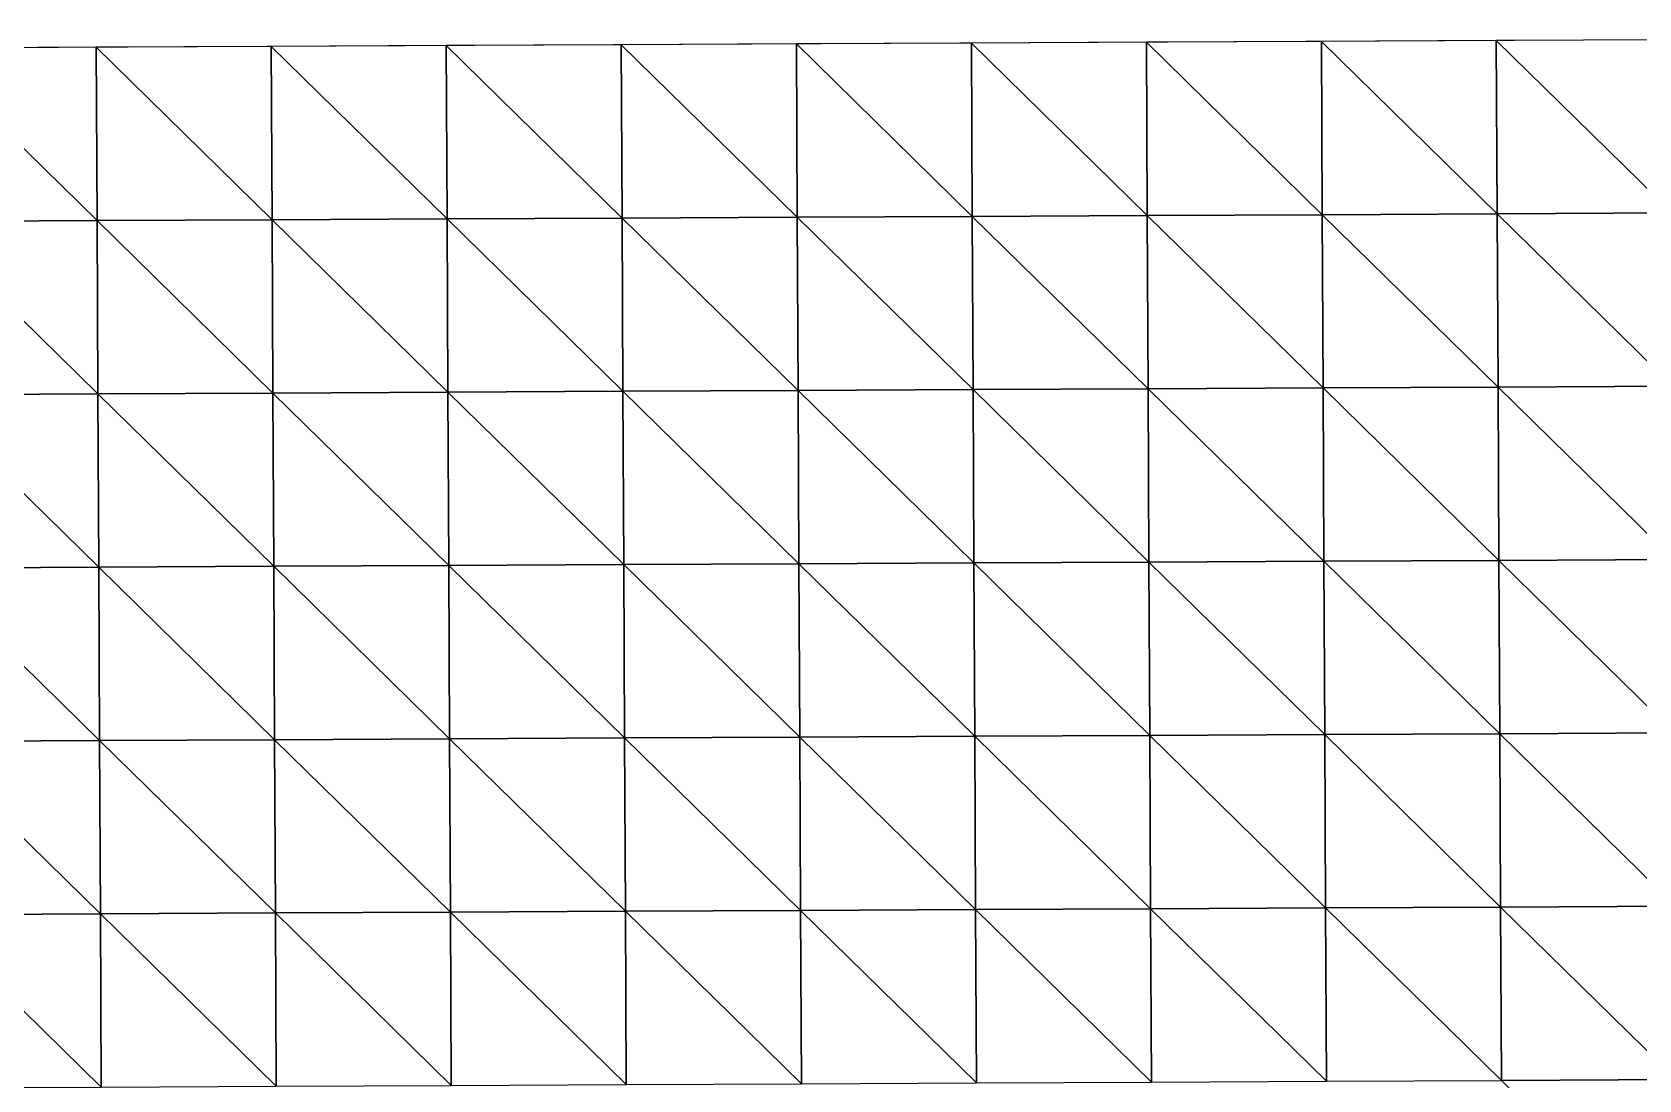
# Model space of a CAD drawing. Extents: x -372 to 678, y -263 to 741.
# Drawn here: x 444.4 to 559.7, y 665.5 to 740.7 of the extents above; entities that cross this region are included whole.
import ezdxf

# ---------------------------------------------------------------- set-up
doc = ezdxf.new("R2010")
doc.units = 0
doc.header["$LTSCALE"] = 0.0254
doc.layers.get('0').update_dxf_attribs({"linetype": 'CONTINUOUS'})
doc.layers.add('LOCATION_SNAPSHOT', color=144, linetype='CONTINUOUS')
doc.layers.add('LOCATION_TERRAIN', color=36, linetype='CONTINUOUS')

# ---------------------------------------------------------------- blocks, each defined once
blk = doc.blocks.new('LOCATION_SNAPSHOT_1')
at = {"color": 8}
mesh = blk.add_polyface(dxfattribs=at)
corners = [(-63.49, 214.77), (675.12, 740.67), (-66.01, 737.09), (677.64, 218.35)]
mesh.append_faces([[corners[k] for k in face] for face in [(0, 1, 2), (1, 0, 3)]], dxfattribs={"vtx0": -1, "color": 8})
blk = doc.blocks.new('LOCATION_TERRAIN_1')
at = {"color": 8}
mesh = blk.add_polyface(dxfattribs=at)
corners = [(449.07, 727.14, 12.42), (449.01, 739.58, 13.4), (436.45, 739.52, 13.07)]
mesh.append_faces([[corners[k] for k in face] for face in [(0, 1, 2)]], dxfattribs={"color": 8})
mesh = blk.add_polyface(dxfattribs=at)
corners = [(449.07, 727.14, 12.42), (436.45, 739.52, 13.07), (436.51, 727.08, 12.09)]
mesh.append_faces([[corners[k] for k in face] for face in [(0, 1, 2)]], dxfattribs={"color": 8})
mesh = blk.add_polyface(dxfattribs=at)
corners = [(461.63, 727.2, 12.75), (461.57, 739.64, 13.73), (449.01, 739.58, 13.4)]
mesh.append_faces([[corners[k] for k in face] for face in [(0, 1, 2)]], dxfattribs={"color": 8})
mesh = blk.add_polyface(dxfattribs=at)
corners = [(461.63, 727.2, 12.75), (449.01, 739.58, 13.4), (449.07, 727.14, 12.42)]
mesh.append_faces([[corners[k] for k in face] for face in [(0, 1, 2)]], dxfattribs={"color": 8})
mesh = blk.add_polyface(dxfattribs=at)
corners = [(474.19, 727.26, 13.19), (474.13, 739.7, 14.12), (461.57, 739.64, 13.73)]
mesh.append_faces([[corners[k] for k in face] for face in [(0, 1, 2)]], dxfattribs={"color": 8})
mesh = blk.add_polyface(dxfattribs=at)
corners = [(474.19, 727.26, 13.19), (461.57, 739.64, 13.73), (461.63, 727.2, 12.75)]
mesh.append_faces([[corners[k] for k in face] for face in [(0, 1, 2)]], dxfattribs={"color": 8})
mesh = blk.add_polyface(dxfattribs=at)
corners = [(486.75, 727.32, 13.75), (486.69, 739.76, 14.58), (474.13, 739.7, 14.12)]
mesh.append_faces([[corners[k] for k in face] for face in [(0, 1, 2)]], dxfattribs={"color": 8})
mesh = blk.add_polyface(dxfattribs=at)
corners = [(486.75, 727.32, 13.75), (474.13, 739.7, 14.12), (474.19, 727.26, 13.19)]
mesh.append_faces([[corners[k] for k in face] for face in [(0, 1, 2)]], dxfattribs={"color": 8})
mesh = blk.add_polyface(dxfattribs=at)
corners = [(499.32, 727.38, 14.31), (499.26, 739.82, 15.03), (486.69, 739.76, 14.58)]
mesh.append_faces([[corners[k] for k in face] for face in [(0, 1, 2)]], dxfattribs={"color": 8})
mesh = blk.add_polyface(dxfattribs=at)
corners = [(499.32, 727.38, 14.31), (486.69, 739.76, 14.58), (486.75, 727.32, 13.75)]
mesh.append_faces([[corners[k] for k in face] for face in [(0, 1, 2)]], dxfattribs={"color": 8})
mesh = blk.add_polyface(dxfattribs=at)
corners = [(511.88, 727.44, 14.77), (511.82, 739.88, 15.43), (499.26, 739.82, 15.03)]
mesh.append_faces([[corners[k] for k in face] for face in [(0, 1, 2)]], dxfattribs={"color": 8})
mesh = blk.add_polyface(dxfattribs=at)
corners = [(511.88, 727.44, 14.77), (499.26, 739.82, 15.03), (499.32, 727.38, 14.31)]
mesh.append_faces([[corners[k] for k in face] for face in [(0, 1, 2)]], dxfattribs={"color": 8})
mesh = blk.add_polyface(dxfattribs=at)
corners = [(524.44, 727.5, 15.1), (524.38, 739.94, 15.76), (511.82, 739.88, 15.43)]
mesh.append_faces([[corners[k] for k in face] for face in [(0, 1, 2)]], dxfattribs={"color": 8})
mesh = blk.add_polyface(dxfattribs=at)
corners = [(524.44, 727.5, 15.1), (511.82, 739.88, 15.43), (511.88, 727.44, 14.77)]
mesh.append_faces([[corners[k] for k in face] for face in [(0, 1, 2)]], dxfattribs={"color": 8})
mesh = blk.add_polyface(dxfattribs=at)
corners = [(537, 727.56, 15.43), (536.94, 740, 16.09), (524.38, 739.94, 15.76)]
mesh.append_faces([[corners[k] for k in face] for face in [(0, 1, 2)]], dxfattribs={"color": 8})
mesh = blk.add_polyface(dxfattribs=at)
corners = [(537, 727.56, 15.43), (524.38, 739.94, 15.76), (524.44, 727.5, 15.1)]
mesh.append_faces([[corners[k] for k in face] for face in [(0, 1, 2)]], dxfattribs={"color": 8})
mesh = blk.add_polyface(dxfattribs=at)
corners = [(549.56, 727.63, 15.62), (549.5, 740.06, 16.28), (536.94, 740, 16.09)]
mesh.append_faces([[corners[k] for k in face] for face in [(0, 1, 2)]], dxfattribs={"color": 8})
mesh = blk.add_polyface(dxfattribs=at)
corners = [(549.56, 727.63, 15.62), (536.94, 740, 16.09), (537, 727.56, 15.43)]
mesh.append_faces([[corners[k] for k in face] for face in [(0, 1, 2)]], dxfattribs={"color": 8})
mesh = blk.add_polyface(dxfattribs=at)
corners = [(562.12, 727.69, 15.62), (562.06, 740.12, 16.28), (549.5, 740.06, 16.28)]
mesh.append_faces([[corners[k] for k in face] for face in [(0, 1, 2)]], dxfattribs={"color": 8})
mesh = blk.add_polyface(dxfattribs=at)
corners = [(562.12, 727.69, 15.62), (549.5, 740.06, 16.28), (549.56, 727.63, 15.62)]
mesh.append_faces([[corners[k] for k in face] for face in [(0, 1, 2)]], dxfattribs={"color": 8})
mesh = blk.add_polyface(dxfattribs=at)
corners = [(449.13, 714.7, 11.53), (449.07, 727.14, 12.42), (436.51, 727.08, 12.09)]
mesh.append_faces([[corners[k] for k in face] for face in [(0, 1, 2)]], dxfattribs={"color": 8})
mesh = blk.add_polyface(dxfattribs=at)
corners = [(449.13, 714.7, 11.53), (436.51, 727.08, 12.09), (436.57, 714.64, 11.2)]
mesh.append_faces([[corners[k] for k in face] for face in [(0, 1, 2)]], dxfattribs={"color": 8})
mesh = blk.add_polyface(dxfattribs=at)
corners = [(461.69, 714.76, 11.86), (461.63, 727.2, 12.75), (449.07, 727.14, 12.42)]
mesh.append_faces([[corners[k] for k in face] for face in [(0, 1, 2)]], dxfattribs={"color": 8})
mesh = blk.add_polyface(dxfattribs=at)
corners = [(461.69, 714.76, 11.86), (449.07, 727.14, 12.42), (449.13, 714.7, 11.53)]
mesh.append_faces([[corners[k] for k in face] for face in [(0, 1, 2)]], dxfattribs={"color": 8})
mesh = blk.add_polyface(dxfattribs=at)
corners = [(474.25, 714.83, 12.33), (474.19, 727.26, 13.19), (461.63, 727.2, 12.75)]
mesh.append_faces([[corners[k] for k in face] for face in [(0, 1, 2)]], dxfattribs={"color": 8})
mesh = blk.add_polyface(dxfattribs=at)
corners = [(474.25, 714.83, 12.33), (461.63, 727.2, 12.75), (461.69, 714.76, 11.86)]
mesh.append_faces([[corners[k] for k in face] for face in [(0, 1, 2)]], dxfattribs={"color": 8})
mesh = blk.add_polyface(dxfattribs=at)
corners = [(486.81, 714.89, 12.96), (486.75, 727.32, 13.75), (474.19, 727.26, 13.19)]
mesh.append_faces([[corners[k] for k in face] for face in [(0, 1, 2)]], dxfattribs={"color": 8})
mesh = blk.add_polyface(dxfattribs=at)
corners = [(486.81, 714.89, 12.96), (474.19, 727.26, 13.19), (474.25, 714.83, 12.33)]
mesh.append_faces([[corners[k] for k in face] for face in [(0, 1, 2)]], dxfattribs={"color": 8})
mesh = blk.add_polyface(dxfattribs=at)
corners = [(499.38, 714.95, 13.59), (499.32, 727.38, 14.31), (486.75, 727.32, 13.75)]
mesh.append_faces([[corners[k] for k in face] for face in [(0, 1, 2)]], dxfattribs={"color": 8})
mesh = blk.add_polyface(dxfattribs=at)
corners = [(499.38, 714.95, 13.59), (486.75, 727.32, 13.75), (486.81, 714.89, 12.96)]
mesh.append_faces([[corners[k] for k in face] for face in [(0, 1, 2)]], dxfattribs={"color": 8})
mesh = blk.add_polyface(dxfattribs=at)
corners = [(511.94, 715.01, 14.08), (511.88, 727.44, 14.77), (499.32, 727.38, 14.31)]
mesh.append_faces([[corners[k] for k in face] for face in [(0, 1, 2)]], dxfattribs={"color": 8})
mesh = blk.add_polyface(dxfattribs=at)
corners = [(511.94, 715.01, 14.08), (499.32, 727.38, 14.31), (499.38, 714.95, 13.59)]
mesh.append_faces([[corners[k] for k in face] for face in [(0, 1, 2)]], dxfattribs={"color": 8})
mesh = blk.add_polyface(dxfattribs=at)
corners = [(524.5, 715.07, 14.41), (524.44, 727.5, 15.1), (511.88, 727.44, 14.77)]
mesh.append_faces([[corners[k] for k in face] for face in [(0, 1, 2)]], dxfattribs={"color": 8})
mesh = blk.add_polyface(dxfattribs=at)
corners = [(524.5, 715.07, 14.41), (511.88, 727.44, 14.77), (511.94, 715.01, 14.08)]
mesh.append_faces([[corners[k] for k in face] for face in [(0, 1, 2)]], dxfattribs={"color": 8})
mesh = blk.add_polyface(dxfattribs=at)
corners = [(537.06, 715.13, 14.74), (537, 727.56, 15.43), (524.44, 727.5, 15.1)]
mesh.append_faces([[corners[k] for k in face] for face in [(0, 1, 2)]], dxfattribs={"color": 8})
mesh = blk.add_polyface(dxfattribs=at)
corners = [(537.06, 715.13, 14.74), (524.44, 727.5, 15.1), (524.5, 715.07, 14.41)]
mesh.append_faces([[corners[k] for k in face] for face in [(0, 1, 2)]], dxfattribs={"color": 8})
mesh = blk.add_polyface(dxfattribs=at)
corners = [(549.62, 715.19, 14.94), (549.56, 727.63, 15.62), (537, 727.56, 15.43)]
mesh.append_faces([[corners[k] for k in face] for face in [(0, 1, 2)]], dxfattribs={"color": 8})
mesh = blk.add_polyface(dxfattribs=at)
corners = [(549.62, 715.19, 14.94), (537, 727.56, 15.43), (537.06, 715.13, 14.74)]
mesh.append_faces([[corners[k] for k in face] for face in [(0, 1, 2)]], dxfattribs={"color": 8})
mesh = blk.add_polyface(dxfattribs=at)
corners = [(562.18, 715.25, 14.96), (562.12, 727.69, 15.62), (549.56, 727.63, 15.62)]
mesh.append_faces([[corners[k] for k in face] for face in [(0, 1, 2)]], dxfattribs={"color": 8})
mesh = blk.add_polyface(dxfattribs=at)
corners = [(562.18, 715.25, 14.96), (549.56, 727.63, 15.62), (549.62, 715.19, 14.94)]
mesh.append_faces([[corners[k] for k in face] for face in [(0, 1, 2)]], dxfattribs={"color": 8})
mesh = blk.add_polyface(dxfattribs=at)
corners = [(512, 702.57, 13.09), (511.94, 715.01, 14.08), (499.38, 714.95, 13.59)]
mesh.append_faces([[corners[k] for k in face] for face in [(0, 1, 2)]], dxfattribs={"color": 8})
mesh = blk.add_polyface(dxfattribs=at)
corners = [(524.56, 702.63, 13.42), (524.5, 715.07, 14.41), (511.94, 715.01, 14.08)]
mesh.append_faces([[corners[k] for k in face] for face in [(0, 1, 2)]], dxfattribs={"color": 8})
mesh = blk.add_polyface(dxfattribs=at)
corners = [(524.56, 702.63, 13.42), (511.94, 715.01, 14.08), (512, 702.57, 13.09)]
mesh.append_faces([[corners[k] for k in face] for face in [(0, 1, 2)]], dxfattribs={"color": 8})
mesh = blk.add_polyface(dxfattribs=at)
corners = [(537.12, 702.69, 13.75), (537.06, 715.13, 14.74), (524.5, 715.07, 14.41)]
mesh.append_faces([[corners[k] for k in face] for face in [(0, 1, 2)]], dxfattribs={"color": 8})
mesh = blk.add_polyface(dxfattribs=at)
corners = [(537.12, 702.69, 13.75), (524.5, 715.07, 14.41), (524.56, 702.63, 13.42)]
mesh.append_faces([[corners[k] for k in face] for face in [(0, 1, 2)]], dxfattribs={"color": 8})
mesh = blk.add_polyface(dxfattribs=at)
corners = [(549.68, 702.75, 14.04), (549.62, 715.19, 14.94), (537.06, 715.13, 14.74)]
mesh.append_faces([[corners[k] for k in face] for face in [(0, 1, 2)]], dxfattribs={"color": 8})
mesh = blk.add_polyface(dxfattribs=at)
corners = [(549.68, 702.75, 14.04), (537.06, 715.13, 14.74), (537.12, 702.69, 13.75)]
mesh.append_faces([[corners[k] for k in face] for face in [(0, 1, 2)]], dxfattribs={"color": 8})
mesh = blk.add_polyface(dxfattribs=at)
corners = [(562.24, 702.81, 14.28), (562.18, 715.25, 14.96), (549.62, 715.19, 14.94)]
mesh.append_faces([[corners[k] for k in face] for face in [(0, 1, 2)]], dxfattribs={"color": 8})
mesh = blk.add_polyface(dxfattribs=at)
corners = [(562.24, 702.81, 14.28), (549.62, 715.19, 14.94), (549.68, 702.75, 14.04)]
mesh.append_faces([[corners[k] for k in face] for face in [(0, 1, 2)]], dxfattribs={"color": 8})
mesh = blk.add_polyface(dxfattribs=at)
corners = [(449.19, 702.27, 11.53), (449.13, 714.7, 11.53), (436.57, 714.64, 11.2)]
mesh.append_faces([[corners[k] for k in face] for face in [(0, 1, 2)]], dxfattribs={"color": 8})
mesh = blk.add_polyface(dxfattribs=at)
corners = [(449.19, 702.27, 11.53), (436.57, 714.64, 11.2), (436.63, 702.21, 11.2)]
mesh.append_faces([[corners[k] for k in face] for face in [(0, 1, 2)]], dxfattribs={"color": 8})
mesh = blk.add_polyface(dxfattribs=at)
corners = [(461.75, 702.33, 11.86), (461.69, 714.76, 11.86), (449.13, 714.7, 11.53)]
mesh.append_faces([[corners[k] for k in face] for face in [(0, 1, 2)]], dxfattribs={"color": 8})
mesh = blk.add_polyface(dxfattribs=at)
corners = [(461.75, 702.33, 11.86), (449.13, 714.7, 11.53), (449.19, 702.27, 11.53)]
mesh.append_faces([[corners[k] for k in face] for face in [(0, 1, 2)]], dxfattribs={"color": 8})
mesh = blk.add_polyface(dxfattribs=at)
corners = [(474.31, 702.39, 12.17), (474.25, 714.83, 12.33), (461.69, 714.76, 11.86)]
mesh.append_faces([[corners[k] for k in face] for face in [(0, 1, 2)]], dxfattribs={"color": 8})
mesh = blk.add_polyface(dxfattribs=at)
corners = [(474.31, 702.39, 12.17), (461.69, 714.76, 11.86), (461.75, 702.33, 11.86)]
mesh.append_faces([[corners[k] for k in face] for face in [(0, 1, 2)]], dxfattribs={"color": 8})
mesh = blk.add_polyface(dxfattribs=at)
corners = [(486.87, 702.45, 12.48), (486.81, 714.89, 12.96), (474.25, 714.83, 12.33)]
mesh.append_faces([[corners[k] for k in face] for face in [(0, 1, 2)]], dxfattribs={"color": 8})
mesh = blk.add_polyface(dxfattribs=at)
corners = [(486.87, 702.45, 12.48), (474.25, 714.83, 12.33), (474.31, 702.39, 12.17)]
mesh.append_faces([[corners[k] for k in face] for face in [(0, 1, 2)]], dxfattribs={"color": 8})
mesh = blk.add_polyface(dxfattribs=at)
corners = [(499.44, 702.51, 12.78), (499.38, 714.95, 13.59), (486.81, 714.89, 12.96)]
mesh.append_faces([[corners[k] for k in face] for face in [(0, 1, 2)]], dxfattribs={"color": 8})
mesh = blk.add_polyface(dxfattribs=at)
corners = [(499.44, 702.51, 12.78), (486.81, 714.89, 12.96), (486.87, 702.45, 12.48)]
mesh.append_faces([[corners[k] for k in face] for face in [(0, 1, 2)]], dxfattribs={"color": 8})
mesh = blk.add_polyface(dxfattribs=at)
corners = [(512, 702.57, 13.09), (499.38, 714.95, 13.59), (499.44, 702.51, 12.78)]
mesh.append_faces([[corners[k] for k in face] for face in [(0, 1, 2)]], dxfattribs={"color": 8})
mesh = blk.add_polyface(dxfattribs=at)
corners = [(461.81, 689.89, 11.86), (461.75, 702.33, 11.86), (449.19, 702.27, 11.53)]
mesh.append_faces([[corners[k] for k in face] for face in [(0, 1, 2)]], dxfattribs={"color": 8})
mesh = blk.add_polyface(dxfattribs=at)
corners = [(474.37, 689.95, 12.02), (474.31, 702.39, 12.17), (461.75, 702.33, 11.86)]
mesh.append_faces([[corners[k] for k in face] for face in [(0, 1, 2)]], dxfattribs={"color": 8})
mesh = blk.add_polyface(dxfattribs=at)
corners = [(474.37, 689.95, 12.02), (461.75, 702.33, 11.86), (461.81, 689.89, 11.86)]
mesh.append_faces([[corners[k] for k in face] for face in [(0, 1, 2)]], dxfattribs={"color": 8})
mesh = blk.add_polyface(dxfattribs=at)
corners = [(486.93, 690.01, 12), (486.87, 702.45, 12.48), (474.31, 702.39, 12.17)]
mesh.append_faces([[corners[k] for k in face] for face in [(0, 1, 2)]], dxfattribs={"color": 8})
mesh = blk.add_polyface(dxfattribs=at)
corners = [(486.93, 690.01, 12), (474.31, 702.39, 12.17), (474.37, 689.95, 12.02)]
mesh.append_faces([[corners[k] for k in face] for face in [(0, 1, 2)]], dxfattribs={"color": 8})
mesh = blk.add_polyface(dxfattribs=at)
corners = [(499.5, 690.07, 11.97), (499.44, 702.51, 12.78), (486.87, 702.45, 12.48)]
mesh.append_faces([[corners[k] for k in face] for face in [(0, 1, 2)]], dxfattribs={"color": 8})
mesh = blk.add_polyface(dxfattribs=at)
corners = [(499.5, 690.07, 11.97), (486.87, 702.45, 12.48), (486.93, 690.01, 12)]
mesh.append_faces([[corners[k] for k in face] for face in [(0, 1, 2)]], dxfattribs={"color": 8})
mesh = blk.add_polyface(dxfattribs=at)
corners = [(512.06, 690.13, 12.11), (512, 702.57, 13.09), (499.44, 702.51, 12.78)]
mesh.append_faces([[corners[k] for k in face] for face in [(0, 1, 2)]], dxfattribs={"color": 8})
mesh = blk.add_polyface(dxfattribs=at)
corners = [(512.06, 690.13, 12.11), (499.44, 702.51, 12.78), (499.5, 690.07, 11.97)]
mesh.append_faces([[corners[k] for k in face] for face in [(0, 1, 2)]], dxfattribs={"color": 8})
mesh = blk.add_polyface(dxfattribs=at)
corners = [(524.62, 690.2, 12.44), (524.56, 702.63, 13.42), (512, 702.57, 13.09)]
mesh.append_faces([[corners[k] for k in face] for face in [(0, 1, 2)]], dxfattribs={"color": 8})
mesh = blk.add_polyface(dxfattribs=at)
corners = [(524.62, 690.2, 12.44), (512, 702.57, 13.09), (512.06, 690.13, 12.11)]
mesh.append_faces([[corners[k] for k in face] for face in [(0, 1, 2)]], dxfattribs={"color": 8})
mesh = blk.add_polyface(dxfattribs=at)
corners = [(537.18, 690.26, 12.77), (537.12, 702.69, 13.75), (524.56, 702.63, 13.42)]
mesh.append_faces([[corners[k] for k in face] for face in [(0, 1, 2)]], dxfattribs={"color": 8})
mesh = blk.add_polyface(dxfattribs=at)
corners = [(537.18, 690.26, 12.77), (524.56, 702.63, 13.42), (524.62, 690.2, 12.44)]
mesh.append_faces([[corners[k] for k in face] for face in [(0, 1, 2)]], dxfattribs={"color": 8})
mesh = blk.add_polyface(dxfattribs=at)
corners = [(549.74, 690.32, 13.15), (549.68, 702.75, 14.04), (537.12, 702.69, 13.75)]
mesh.append_faces([[corners[k] for k in face] for face in [(0, 1, 2)]], dxfattribs={"color": 8})
mesh = blk.add_polyface(dxfattribs=at)
corners = [(549.74, 690.32, 13.15), (537.12, 702.69, 13.75), (537.18, 690.26, 12.77)]
mesh.append_faces([[corners[k] for k in face] for face in [(0, 1, 2)]], dxfattribs={"color": 8})
mesh = blk.add_polyface(dxfattribs=at)
corners = [(562.3, 690.38, 13.6), (562.24, 702.81, 14.28), (549.68, 702.75, 14.04)]
mesh.append_faces([[corners[k] for k in face] for face in [(0, 1, 2)]], dxfattribs={"color": 8})
mesh = blk.add_polyface(dxfattribs=at)
corners = [(562.3, 690.38, 13.6), (549.68, 702.75, 14.04), (549.74, 690.32, 13.15)]
mesh.append_faces([[corners[k] for k in face] for face in [(0, 1, 2)]], dxfattribs={"color": 8})
mesh = blk.add_polyface(dxfattribs=at)
corners = [(449.25, 689.83, 11.53), (449.19, 702.27, 11.53), (436.63, 702.21, 11.2)]
mesh.append_faces([[corners[k] for k in face] for face in [(0, 1, 2)]], dxfattribs={"color": 8})
mesh = blk.add_polyface(dxfattribs=at)
corners = [(449.25, 689.83, 11.53), (436.63, 702.21, 11.2), (436.69, 689.77, 11.2)]
mesh.append_faces([[corners[k] for k in face] for face in [(0, 1, 2)]], dxfattribs={"color": 8})
mesh = blk.add_polyface(dxfattribs=at)
corners = [(461.81, 689.89, 11.86), (449.19, 702.27, 11.53), (449.25, 689.83, 11.53)]
mesh.append_faces([[corners[k] for k in face] for face in [(0, 1, 2)]], dxfattribs={"color": 8})
mesh = blk.add_polyface(dxfattribs=at)
corners = [(449.31, 677.4, 11.52), (449.25, 689.83, 11.53), (436.69, 689.77, 11.2)]
mesh.append_faces([[corners[k] for k in face] for face in [(0, 1, 2)]], dxfattribs={"color": 8})
mesh = blk.add_polyface(dxfattribs=at)
corners = [(449.31, 677.4, 11.52), (436.69, 689.77, 11.2), (436.75, 677.33, 11.18)]
mesh.append_faces([[corners[k] for k in face] for face in [(0, 1, 2)]], dxfattribs={"color": 8})
mesh = blk.add_polyface(dxfattribs=at)
corners = [(461.87, 677.46, 11.85), (461.81, 689.89, 11.86), (449.25, 689.83, 11.53)]
mesh.append_faces([[corners[k] for k in face] for face in [(0, 1, 2)]], dxfattribs={"color": 8})
mesh = blk.add_polyface(dxfattribs=at)
corners = [(461.87, 677.46, 11.85), (449.25, 689.83, 11.53), (449.31, 677.4, 11.52)]
mesh.append_faces([[corners[k] for k in face] for face in [(0, 1, 2)]], dxfattribs={"color": 8})
mesh = blk.add_polyface(dxfattribs=at)
corners = [(474.43, 677.52, 11.88), (474.37, 689.95, 12.02), (461.81, 689.89, 11.86)]
mesh.append_faces([[corners[k] for k in face] for face in [(0, 1, 2)]], dxfattribs={"color": 8})
mesh = blk.add_polyface(dxfattribs=at)
corners = [(474.43, 677.52, 11.88), (461.81, 689.89, 11.86), (461.87, 677.46, 11.85)]
mesh.append_faces([[corners[k] for k in face] for face in [(0, 1, 2)]], dxfattribs={"color": 8})
mesh = blk.add_polyface(dxfattribs=at)
corners = [(486.99, 677.58, 11.55), (486.93, 690.01, 12), (474.37, 689.95, 12.02)]
mesh.append_faces([[corners[k] for k in face] for face in [(0, 1, 2)]], dxfattribs={"color": 8})
mesh = blk.add_polyface(dxfattribs=at)
corners = [(486.99, 677.58, 11.55), (474.37, 689.95, 12.02), (474.43, 677.52, 11.88)]
mesh.append_faces([[corners[k] for k in face] for face in [(0, 1, 2)]], dxfattribs={"color": 8})
mesh = blk.add_polyface(dxfattribs=at)
corners = [(499.56, 677.64, 11.23), (499.5, 690.07, 11.97), (486.93, 690.01, 12)]
mesh.append_faces([[corners[k] for k in face] for face in [(0, 1, 2)]], dxfattribs={"color": 8})
mesh = blk.add_polyface(dxfattribs=at)
corners = [(499.56, 677.64, 11.23), (486.93, 690.01, 12), (486.99, 677.58, 11.55)]
mesh.append_faces([[corners[k] for k in face] for face in [(0, 1, 2)]], dxfattribs={"color": 8})
mesh = blk.add_polyface(dxfattribs=at)
corners = [(512.12, 677.7, 11.19), (512.06, 690.13, 12.11), (499.5, 690.07, 11.97)]
mesh.append_faces([[corners[k] for k in face] for face in [(0, 1, 2)]], dxfattribs={"color": 8})
mesh = blk.add_polyface(dxfattribs=at)
corners = [(512.12, 677.7, 11.19), (499.5, 690.07, 11.97), (499.56, 677.64, 11.23)]
mesh.append_faces([[corners[k] for k in face] for face in [(0, 1, 2)]], dxfattribs={"color": 8})
mesh = blk.add_polyface(dxfattribs=at)
corners = [(524.68, 677.76, 11.52), (524.62, 690.2, 12.44), (512.06, 690.13, 12.11)]
mesh.append_faces([[corners[k] for k in face] for face in [(0, 1, 2)]], dxfattribs={"color": 8})
mesh = blk.add_polyface(dxfattribs=at)
corners = [(524.68, 677.76, 11.52), (512.06, 690.13, 12.11), (512.12, 677.7, 11.19)]
mesh.append_faces([[corners[k] for k in face] for face in [(0, 1, 2)]], dxfattribs={"color": 8})
mesh = blk.add_polyface(dxfattribs=at)
corners = [(537.24, 677.82, 11.84), (537.18, 690.26, 12.77), (524.62, 690.2, 12.44)]
mesh.append_faces([[corners[k] for k in face] for face in [(0, 1, 2)]], dxfattribs={"color": 8})
mesh = blk.add_polyface(dxfattribs=at)
corners = [(537.24, 677.82, 11.84), (524.62, 690.2, 12.44), (524.68, 677.76, 11.52)]
mesh.append_faces([[corners[k] for k in face] for face in [(0, 1, 2)]], dxfattribs={"color": 8})
mesh = blk.add_polyface(dxfattribs=at)
corners = [(549.8, 677.88, 12.31), (549.74, 690.32, 13.15), (537.18, 690.26, 12.77)]
mesh.append_faces([[corners[k] for k in face] for face in [(0, 1, 2)]], dxfattribs={"color": 8})
mesh = blk.add_polyface(dxfattribs=at)
corners = [(549.8, 677.88, 12.31), (537.18, 690.26, 12.77), (537.24, 677.82, 11.84)]
mesh.append_faces([[corners[k] for k in face] for face in [(0, 1, 2)]], dxfattribs={"color": 8})
mesh = blk.add_polyface(dxfattribs=at)
corners = [(562.36, 677.94, 12.97), (562.3, 690.38, 13.6), (549.74, 690.32, 13.15)]
mesh.append_faces([[corners[k] for k in face] for face in [(0, 1, 2)]], dxfattribs={"color": 8})
mesh = blk.add_polyface(dxfattribs=at)
corners = [(562.36, 677.94, 12.97), (549.74, 690.32, 13.15), (549.8, 677.88, 12.31)]
mesh.append_faces([[corners[k] for k in face] for face in [(0, 1, 2)]], dxfattribs={"color": 8})
mesh = blk.add_polyface(dxfattribs=at)
corners = [(449.37, 664.96, 11.35), (449.31, 677.4, 11.52), (436.75, 677.33, 11.18)]
mesh.append_faces([[corners[k] for k in face] for face in [(0, 1, 2)]], dxfattribs={"color": 8})
mesh = blk.add_polyface(dxfattribs=at)
corners = [(449.37, 664.96, 11.35), (436.75, 677.33, 11.18), (436.81, 664.9, 10.91)]
mesh.append_faces([[corners[k] for k in face] for face in [(0, 1, 2)]], dxfattribs={"color": 8})
mesh = blk.add_polyface(dxfattribs=at)
corners = [(461.93, 665.02, 11.8), (461.87, 677.46, 11.85), (449.31, 677.4, 11.52)]
mesh.append_faces([[corners[k] for k in face] for face in [(0, 1, 2)]], dxfattribs={"color": 8})
mesh = blk.add_polyface(dxfattribs=at)
corners = [(461.93, 665.02, 11.8), (449.31, 677.4, 11.52), (449.37, 664.96, 11.35)]
mesh.append_faces([[corners[k] for k in face] for face in [(0, 1, 2)]], dxfattribs={"color": 8})
mesh = blk.add_polyface(dxfattribs=at)
corners = [(474.49, 665.08, 11.93), (474.43, 677.52, 11.88), (461.87, 677.46, 11.85)]
mesh.append_faces([[corners[k] for k in face] for face in [(0, 1, 2)]], dxfattribs={"color": 8})
mesh = blk.add_polyface(dxfattribs=at)
corners = [(474.49, 665.08, 11.93), (461.87, 677.46, 11.85), (461.93, 665.02, 11.8)]
mesh.append_faces([[corners[k] for k in face] for face in [(0, 1, 2)]], dxfattribs={"color": 8})
mesh = blk.add_polyface(dxfattribs=at)
corners = [(487.05, 665.14, 11.71), (486.99, 677.58, 11.55), (474.43, 677.52, 11.88)]
mesh.append_faces([[corners[k] for k in face] for face in [(0, 1, 2)]], dxfattribs={"color": 8})
mesh = blk.add_polyface(dxfattribs=at)
corners = [(487.05, 665.14, 11.71), (474.43, 677.52, 11.88), (474.49, 665.08, 11.93)]
mesh.append_faces([[corners[k] for k in face] for face in [(0, 1, 2)]], dxfattribs={"color": 8})
mesh = blk.add_polyface(dxfattribs=at)
corners = [(499.62, 665.2, 11.5), (499.56, 677.64, 11.23), (486.99, 677.58, 11.55)]
mesh.append_faces([[corners[k] for k in face] for face in [(0, 1, 2)]], dxfattribs={"color": 8})
mesh = blk.add_polyface(dxfattribs=at)
corners = [(499.62, 665.2, 11.5), (486.99, 677.58, 11.55), (487.05, 665.14, 11.71)]
mesh.append_faces([[corners[k] for k in face] for face in [(0, 1, 2)]], dxfattribs={"color": 8})
mesh = blk.add_polyface(dxfattribs=at)
corners = [(512.18, 665.26, 11.47), (512.12, 677.7, 11.19), (499.56, 677.64, 11.23)]
mesh.append_faces([[corners[k] for k in face] for face in [(0, 1, 2)]], dxfattribs={"color": 8})
mesh = blk.add_polyface(dxfattribs=at)
corners = [(512.18, 665.26, 11.47), (499.56, 677.64, 11.23), (499.62, 665.2, 11.5)]
mesh.append_faces([[corners[k] for k in face] for face in [(0, 1, 2)]], dxfattribs={"color": 8})
mesh = blk.add_polyface(dxfattribs=at)
corners = [(524.74, 665.32, 11.69), (524.68, 677.76, 11.52), (512.12, 677.7, 11.19)]
mesh.append_faces([[corners[k] for k in face] for face in [(0, 1, 2)]], dxfattribs={"color": 8})
mesh = blk.add_polyface(dxfattribs=at)
corners = [(524.74, 665.32, 11.69), (512.12, 677.7, 11.19), (512.18, 665.26, 11.47)]
mesh.append_faces([[corners[k] for k in face] for face in [(0, 1, 2)]], dxfattribs={"color": 8})
mesh = blk.add_polyface(dxfattribs=at)
corners = [(537.3, 665.38, 11.91), (537.24, 677.82, 11.84), (524.68, 677.76, 11.52)]
mesh.append_faces([[corners[k] for k in face] for face in [(0, 1, 2)]], dxfattribs={"color": 8})
mesh = blk.add_polyface(dxfattribs=at)
corners = [(537.3, 665.38, 11.91), (524.68, 677.76, 11.52), (524.74, 665.32, 11.69)]
mesh.append_faces([[corners[k] for k in face] for face in [(0, 1, 2)]], dxfattribs={"color": 8})
mesh = blk.add_polyface(dxfattribs=at)
corners = [(549.86, 665.44, 12.31), (549.8, 677.88, 12.31), (537.24, 677.82, 11.84)]
mesh.append_faces([[corners[k] for k in face] for face in [(0, 1, 2)]], dxfattribs={"color": 8})
mesh = blk.add_polyface(dxfattribs=at)
corners = [(549.86, 665.44, 12.31), (537.24, 677.82, 11.84), (537.3, 665.38, 11.91)]
mesh.append_faces([[corners[k] for k in face] for face in [(0, 1, 2)]], dxfattribs={"color": 8})
mesh = blk.add_polyface(dxfattribs=at)
corners = [(562.42, 665.5, 12.97), (562.36, 677.94, 12.97), (549.8, 677.88, 12.31)]
mesh.append_faces([[corners[k] for k in face] for face in [(0, 1, 2)]], dxfattribs={"color": 8})
mesh = blk.add_polyface(dxfattribs=at)
corners = [(562.42, 665.5, 12.97), (549.8, 677.88, 12.31), (549.86, 665.44, 12.31)]
mesh.append_faces([[corners[k] for k in face] for face in [(0, 1, 2)]], dxfattribs={"color": 8})
mesh = blk.add_polyface(dxfattribs=at)
corners = [(562.48, 653.07, 12.97), (562.42, 665.5, 12.97), (549.86, 665.44, 12.31)]
mesh.append_faces([[corners[k] for k in face] for face in [(0, 1, 2)]], dxfattribs={"color": 8})

msp = doc.modelspace()

# ---------------------------------------------------------------- block references
at = {"layer": 'LOCATION_SNAPSHOT', "color": 0}
msp.add_blockref('LOCATION_SNAPSHOT_1', (0, 0), dxfattribs=at)
at = {"layer": 'LOCATION_TERRAIN', "color": 0}
msp.add_blockref('LOCATION_TERRAIN_1', (0, 0), dxfattribs=at)

doc.saveas('drawing.dxf')
